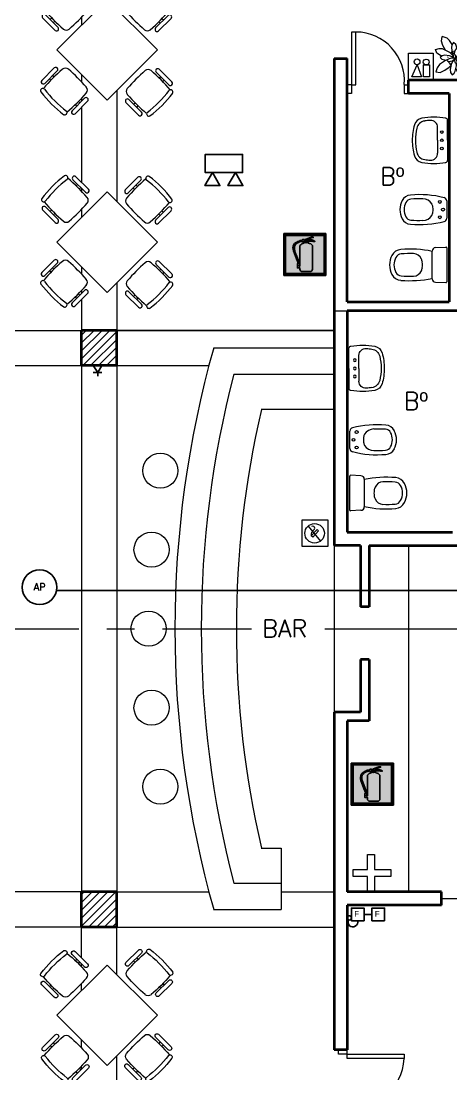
# Model space of a CAD drawing. Extents: x 1009 to 1343, y -172900 to 201.
# Drawn here: x 1029.41 to 1034.3, y 127.71 to 139.71 of the extents above; entities that cross this region are included whole.
import ezdxf

# ---------------------------------------------------------------- set-up
doc = ezdxf.new("R2010")
doc.units = 0
doc.header["$LTSCALE"] = 0.5
doc.linetypes.add('CENTER', pattern=[50.8, 31.75, -6.35, 6.35, -6.35])
doc.layers.get('0').update_dxf_attribs({"linetype": 'CONTINUOUS'})
for name, color, linetype in [('1-ALARMA', 1, 'CONTINUOUS'), ('Cableado', 100, 'CONTINUOUS'), ('Electricidad', 50, 'CONTINUOUS'), ('GCI-LUZ DE EMERG.LUZ ESTROBOSCOPICA', 12, 'CONTINUOUS'), ('MARCO_FONDO_NEGRO', 7, 'CONTINUOUS'), ('SEÑAL_FONDO_FIGURAS', 254, 'CONTINUOUS'), ('SEÑAL_FONDO_ROJO', 242, 'CONTINUOUS')]:
    doc.layers.add(name, color=color, linetype=linetype)
for name, color, linetype, lineweight in [('Carpintería', 55, 'CONTINUOUS', 20), ('Detalles .05', 243, 'CONTINUOUS', 5), ('Detalles 01', 8, 'CONTINUOUS', 9), ('Equipamiento fijo', 31, 'CONTINUOUS', 13), ('Equipamiento movil', 33, 'CONTINUOUS', 9), ('EQUIPO DE EMERGENCIA', 200, 'CONTINUOUS', 30), ('Muros corte', 7, 'CONTINUOUS', 40), ('Punta 02', 11, 'CONTINUOUS', 20), ('Sist. contra incendio', 1, 'CONTINUOUS', 18), ('Tratamiento pisos', 251, 'CONTINUOUS', 9)]:
    doc.layers.add(name, color=color, linetype=linetype, lineweight=lineweight)
doc.styles.add('ROMANS', font='arial.ttf', dxfattribs={"oblique": 1, "height": 0.075})
doc.styles.add('Texto 2 mm', font='simplex.shx', dxfattribs={"height": 0.2})
doc.styles.add('Texto 5 mm', font='simplex.shx', dxfattribs={"height": 0.5})
pattern_1 = [(45, (0.52796, 11.5044), (-0.0449012806, 0.0449012806), [])]

# ---------------------------------------------------------------- blocks, each defined once
blk = doc.blocks.new('RT')
at = {"layer": 'Equipamiento fijo'}
for p, q in [((0.122, 0.01), (0.122, 0.174)), ((0.248, 0.01), (0.248, 0.265)), ((0.122, 0.01), (0.122, -0.154)), ((0.248, 0.01), (0.248, -0.246)), ((0.248, 0.01), (0.248, 0.01)), ((0.242, -0.259), (0.248, -0.259))]:
    blk.add_line(p, q, dxfattribs=at)
for centre in [(0.174, 0.114), (0.174, 0.01), (0.174, -0.094)]:
    blk.add_circle(centre, 0.017, dxfattribs=at)
for centre, radius, start, end in [((-0.057, 0.171), 0.12, 100.4189, 162.9179), ((0.076, -0.553), 0.856, 80.0623, 100.4189), ((0.221, 0.27), 0.02, 66.1497, 80.0623), ((0.212, 0.252), 0.0404, 44.4974, 66.1497), ((0.228, 0.265), 0.02, 0, 47.07), ((0.531, 0.01), 0.73, 164.4041, 180), ((0.531, 0.01), 0.69, 167.2483, 180), ((-0.024, 0.136), 0.12, 98.3128, 167.2483), ((0.076, -0.553), 0.816, 93.3614, 98.3128), ((0.034, 0.174), 0.088, 0, 93.3614), ((0.531, 0.01), 0.73, 180, 195.5959), ((0.531, 0.01), 0.69, 180, 192.7517), ((-0.057, -0.151), 0.12, 197.0821, 259.5811), ((-0.024, -0.116), 0.12, 192.7517, 261.6872), ((0.076, 0.573), 0.816, 261.6872, 266.6386), ((0.034, -0.154), 0.088, 266.6386, 0), ((0.212, -0.232), 0.0404, 293.8503, 315.5026), ((0.228, -0.246), 0.02, 312.93, 0), ((0.076, 0.573), 0.856, 259.5811, 279.9377), ((0.221, -0.251), 0.02, 279.9377, 293.8503)]:
    blk.add_arc(centre, radius, start, end, dxfattribs=at)
blk = doc.blocks.new('TRE')
at = {"layer": 'Equipamiento fijo'}
blk.add_line((-0.111, 0.321), (0.098, 0.321), dxfattribs=at)
for centre in [(-0.098, 0.239), (-0.006, 0.277), (0.086, 0.239)]:
    blk.add_circle(centre, 0.017, dxfattribs=at)
for centre, radius, start, end in [((0.999, -0.005), 1.185, 165.6044, 185.1819), ((-0.111, 0.281), 0.04, 90, 166.2935), ((0.098, 0.281), 0.04, 13.7065, 90), ((-1.083, -0.01), 1.257, 355.3805, 13.8332), ((-0.004, 0.034), 0.131, 121.8233, 180), ((-0.02, 0.037), 0.12, 97.9611, 116.2022), ((-0.007, -0.04), 0.198, 89.701, 98.5059), ((-0.005, -0.04), 0.198, 81.4941, 90.299), ((0.008, 0.037), 0.12, 63.7978, 82.0389), ((-0.008, 0.034), 0.131, 0, 58.1767), ((1.088, -0.012), 1.224, 177.8575, 184.4928), ((-1.101, -0.012), 1.224, 355.5072, 2.1425), ((-0.057, -0.102), 0.125, 184.4928, 242.4143), ((-0.057, -0.102), 0.075, 184.4928, 242.4143), ((0.045, -0.102), 0.075, 297.5857, 355.5072), ((0.045, -0.102), 0.125, 297.5857, 355.5072), ((-0.006, -0.004), 0.235, 242.4143, 270), ((-0.006, -0.004), 0.185, 242.4143, 270), ((-0.006, -0.004), 0.185, 270, 297.5857), ((-0.006, -0.004), 0.235, 270, 297.5857)]:
    blk.add_arc(centre, radius, start, end, dxfattribs=at)
blk = doc.blocks.new('Mesa con sillas')
at = {"layer": 'Equipamiento movil'}
for p, q in [((-0.394, 0.665), (-0.251, 0.523)), ((-0.217, 0.557), (-0.359, 0.7)), ((-0.34, 0.612), (-0.357, 0.595)), ((0.362, 0.708), (0.22, 0.565)), ((0.254, 0.531), (0.397, 0.674)), ((0.36, 0.604), (0.343, 0.62)), ((-0.574, -0.028), (-0.001, 0.545)), ((-0.305, 0.576), (-0.321, 0.56)), ((-0.001, 0.545), (0.572, -0.028)), ((0.324, 0.568), (0.307, 0.584)), ((0.708, 0.363), (0.565, 0.22)), ((-0.739, 0.32), (-0.596, 0.178)), ((-0.562, 0.212), (-0.705, 0.354)), ((-0.635, 0.317), (-0.651, 0.301)), ((-0.599, 0.282), (-0.615, 0.265)), ((0.599, 0.186), (0.742, 0.328)), ((0.618, 0.273), (0.602, 0.29)), ((0.654, 0.309), (0.638, 0.326)), ((-0.001, -0.6), (-0.574, -0.028)), ((0.572, -0.028), (-0.001, -0.6)), ((-0.604, -0.241), (-0.746, -0.384)), ((-0.712, -0.418), (-0.569, -0.276)), ((-0.623, -0.329), (-0.607, -0.345)), ((0.55, -0.285), (0.692, -0.428)), ((0.726, -0.394), (0.584, -0.251)), ((0.587, -0.355), (0.603, -0.339)), ((-0.659, -0.365), (-0.642, -0.381)), ((0.622, -0.391), (0.639, -0.375)), ((-0.258, -0.586), (-0.401, -0.729)), ((0.381, -0.739), (0.239, -0.596)), ((0.733, -0.527), (0.734, -0.527)), ((-0.367, -0.763), (-0.224, -0.621)), ((-0.364, -0.659), (-0.348, -0.676)), ((-0.328, -0.624), (-0.312, -0.64)), ((0.204, -0.631), (0.347, -0.773)), ((0.292, -0.65), (0.308, -0.634)), ((0.328, -0.685), (0.344, -0.669))]:
    blk.add_line(p, q, dxfattribs=at)
for centre, radius, start, end in [((0.48, 0.695), 0.0255, 61.3631, 224.3749), ((0.321, -0.36), 1.342, 127.131, 142.869), ((0.321, -0.36), 1.291, 127.131, 142.869), ((-0.477, 0.687), 0.0255, 315.6251, 118.6369), ((-1.736, -0.837), 1.988, 40.8183, 49.7755), ((-0.377, 0.683), 0.0242, 45, 225), ((1.739, -0.828), 1.988, 130.2245, 139.1817), ((0.38, 0.691), 0.0242, 315, 135), ((-0.318, -0.352), 1.291, 37.131, 52.869), ((-0.318, -0.352), 1.342, 37.131, 52.869), ((-0.234, 0.54), 0.0242, 225, 45), ((0.237, 0.548), 0.0242, 135, 315), ((-0.726, 0.437), 0.0255, 151.3631, 314.3749), ((-0.722, 0.337), 0.0242, 45, 225), ((0.797, 1.696), 1.988, 220.2245, 229.1817), ((-1.736, 1.696), 1.988, 310.8183, 319.1817), ((-0.269, 0.43), 0.0505, 319.1817, 40.8183), ((0.272, 0.438), 0.0505, 139.1817, 220.8183), ((1.739, 1.705), 1.988, 220.8183, 229.1817), ((-0.794, 1.705), 1.988, 310.8183, 319.7755), ((0.725, 0.345), 0.0242, 315, 135), ((0.729, 0.446), 0.0255, 225.6251, 28.6369), ((-0.579, 0.195), 0.0242, 225, 45), ((-0.469, 0.23), 0.0505, 229.1817, 310.8183), ((0.472, 0.238), 0.0505, 229.1817, 310.8183), ((0.582, 0.203), 0.0242, 135, 315), ((-0.587, -0.258), 0.0242, 315, 135), ((0.79, -1.76), 1.988, 130.8183, 139.7755), ((-0.477, -0.294), 0.0505, 49.1817, 130.8183), ((-1.743, -1.76), 1.988, 40.8183, 49.1817), ((1.723, -1.77), 1.988, 130.8183, 139.1817), ((0.457, -0.304), 0.0505, 49.1817, 130.8183), ((-0.81, -1.77), 1.988, 40.2245, 49.1817), ((0.567, -0.268), 0.0242, 45, 225), ((-0.734, -0.501), 0.0255, 45.6251, 208.6369), ((-0.729, -0.401), 0.0242, 135, 315), ((-0.277, -0.494), 0.0505, 319.1817, 40.8183), ((0.257, -0.503), 0.0505, 139.1817, 220.8183), ((0.709, -0.411), 0.0242, 225, 45), ((0.314, 0.296), 1.342, 217.131, 232.869), ((0.317, 0.3), 1.296, 217.1584, 232.8416), ((-1.743, 0.773), 1.988, 310.2245, 319.1817), ((-0.241, -0.604), 0.0242, 315, 135), ((0.222, -0.613), 0.0242, 45, 225), ((1.723, 0.763), 1.988, 220.8183, 229.7755), ((-0.333, 0.287), 1.291, 307.131, 322.869), ((-0.333, 0.287), 1.342, 307.131, 322.869), ((0.714, -0.511), 0.0255, 331.3631, 134.3749), ((-0.484, -0.751), 0.0255, 241.3631, 44.3749), ((-0.384, -0.746), 0.0242, 135, 315), ((0.364, -0.756), 0.0242, 225, 45), ((0.464, -0.761), 0.0255, 135.6251, 298.6369)]:
    blk.add_arc(centre, radius, start, end, dxfattribs=at)
blk = doc.blocks.new('Lavatorio')
at = {"layer": 'Equipamiento fijo'}
for p, q in [((0.075, 0.002), (0.075, 0.149)), ((0.188, 0.002), (0.188, 0.232)), ((0.075, 0.002), (0.075, -0.145)), ((0.188, 0.002), (0.188, -0.228)), ((0.188, 0.002), (0.188, 0.002))]:
    blk.add_line(p, q, dxfattribs=at)
for centre in [(0.122, 0.096), (0.122, 0.002), (0.122, -0.092)]:
    blk.add_circle(centre, 0.0153, dxfattribs=at)
for centre, radius, start, end in [((-0.086, 0.147), 0.108, 100.4189, 162.9179), ((0.034, -0.505), 0.771, 80.0623, 100.4189), ((0.158, 0.222), 0.0331, 43.9717, 75.2316), ((0.17, 0.232), 0.018, 360, 47.07), ((0.443, 0.002), 0.657, 164.4041, 180), ((0.443, 0.002), 0.621, 167.2483, 180), ((-0.057, 0.115), 0.108, 98.3128, 167.2483), ((0.034, -0.505), 0.735, 93.3614, 98.3128), ((-0.004, 0.149), 0.0792, 360, 93.3614), ((0.443, 0.002), 0.657, 180, 195.5959), ((0.443, 0.002), 0.621, 180, 192.7517), ((-0.086, -0.143), 0.108, 197.0821, 259.5811), ((-0.057, -0.111), 0.108, 192.7517, 261.6872), ((0.034, 0.509), 0.735, 261.6872, 266.6386), ((-0.004, -0.145), 0.0792, 266.6386, 360), ((0.17, -0.228), 0.018, 312.93, 360), ((0.034, 0.509), 0.771, 259.5811, 279.9377), ((0.158, -0.218), 0.0331, 284.7684, 316.0283)]:
    blk.add_arc(centre, radius, start, end, dxfattribs=at)
blk = doc.blocks.new('inodoro')
at = {"layer": 'Equipamiento fijo'}
for p, q in [((-0.197, 0.127), (-0.202, 0.008)), ((-0.157, 0.165), (0.157, 0.165)), ((0.197, 0.127), (0.202, 0.008)), ((0.194, 0), (-0.194, 0))]:
    blk.add_line(p, q, dxfattribs=at)
for centre, radius, start, end in [((-0.051, 0.512), 0.125, 117.5857, 175.5072), ((0, 0.415), 0.235, 90, 117.5857), ((0, 0.415), 0.185, 90, 117.5857), ((0, 0.415), 0.235, 62.4143, 90), ((0, 0.415), 0.185, 62.4143, 90), ((0.051, 0.512), 0.125, 4.4928, 62.4143), ((1.09, 0.422), 1.27, 175.4777, 191.6858), ((1.095, 0.422), 1.224, 175.5072, 182.1425), ((-0.051, 0.512), 0.075, 117.5857, 175.5072), ((0.051, 0.512), 0.075, 4.4928, 62.4143), ((-1.095, 0.422), 1.224, 357.8575, 4.4928), ((-1.024, 0.418), 1.205, 347.8749, 4.9616), ((-0.028, 0.381), 0.101, 182.7072, 247.2321), ((0.028, 0.381), 0.101, 292.7679, 357.2928), ((-0.014, 0.396), 0.12, 243.7978, 262.0389), ((0, 0.483), 0.208, 261.594, 278.406), ((0.014, 0.396), 0.12, 277.9611, 296.2022), ((-0.157, 0.125), 0.04, 90, 177.3974), ((0.157, 0.125), 0.04, 2.6026, 90), ((-0.194, 0.008), 0.00803, 177.6578, 269.7397), ((0.195, 0.007), 0.00742, 265.6488, 0.2402), ((0.194, 0.008), 0.008, 355.889, 2.6026)]:
    blk.add_arc(centre, radius, start, end, dxfattribs=at)
blk = doc.blocks.new('Plant1')
for p, q in [((5.75, 15.65), (2.94, 14.02)), ((6.8, 12.64), (5.75, 15.65)), ((-10.15, 7.82), (-12.56, 7.25)), ((-8.01, 7.41), (-10.15, 7.82)), ((-4.94, 10.5), (-5.47, 8.7)), ((-5.47, 8.7), (-5.1, 7.19)), ((-3.11, 9.8), (-4.94, 10.5)), ((-1.65, 8.27), (-3.11, 9.8)), ((-0.15, 4.91), (-1.65, 8.27)), ((1.24, 11.02), (-0.18, 7.33)), ((2.94, 14.02), (1.24, 11.02)), ((4.8, 4.93), (6.67, 9.74)), ((6.67, 9.74), (6.8, 12.64)), ((-15.39, 2.27), (-18.09, -0.04)), ((-12.63, 3.17), (-15.39, 2.27)), ((-9.66, 3.14), (-12.63, 3.17)), ((-12.56, 7.25), (-11.81, 4.91)), ((-11.81, 4.91), (-9.42, 2.94)), ((-9.42, 2.94), (-5.88, 0.9)), ((-4.41, 5.37), (-8.01, 7.41)), ((-3.93, 0.56), (-7.13, -0.21)), ((-5.88, 0.9), (-4.34, 0.46)), ((-5.1, 7.19), (-3.73, 3.58)), ((-2.06, 0.5), (-3.93, 0.56)), ((-2.48, 2.2), (-3.75, 2.12)), ((-3.75, 2.12), (-2.91, 1.21)), ((-3.73, 3.58), (-2.59, 2.19)), ((-2.91, 1.21), (-1.29, 0)), ((-1.34, 2), (-2.48, 2.2)), ((-1.9, 0.46), (-2.06, 0.5)), ((-0.39, 1.34), (-1.34, 2)), ((-0.56, -0.12), (-0.19, 0)), ((-0.12, 0.81), (-0.39, 1.34)), ((-0.18, 7.33), (-0.36, 5.38)), ((-0.19, 0), (-0.12, 0.06)), ((0.25, 2.69), (-0.15, 4.91)), ((-0.06, 0.25), (-0.12, 0.81)), ((-0.12, 0.06), (-0.06, 0.25)), ((-0.11, 0.67), (0.06, 0.81)), ((0.06, 0.81), (0.25, 2.69)), ((0.31, 1.31), (0.12, 0.38)), ((0.12, 0.38), (0.19, 0.25)), ((0.19, 0.25), (0.38, 0.19)), ((0.73, 2.26), (0.31, 1.31)), ((0.38, 0.19), (1.25, 0.44)), ((0.47, 0.22), (0.69, 0)), ((0.69, 0), (2.44, 0)), ((1.6, 3.31), (0.73, 2.26)), ((1.25, 0.44), (2.18, 1.1)), ((2.74, 4.3), (1.6, 3.31)), ((2.18, 1.1), (3.4, 2.61)), ((2.44, 0), (4.43, 0.51)), ((3.75, 4.5), (2.74, 4.3)), ((3.4, 2.61), (3.75, 3.44)), ((3.75, 3.45), (4.8, 4.93)), ((3.75, 3.44), (3.75, 4.5)), ((4.43, 0.51), (7.5, 2.24)), ((7.53, 5.66), (4.58, 4.62)), ((7.5, 2.24), (8.7, 3.64)), ((9.19, 5.31), (7.53, 5.66)), ((8.7, 3.64), (9.19, 5.31)), ((8.78, 3.92), (9.84, 4.12)), ((9.84, 4.12), (12.89, 4.12)), ((13.53, 0.5), (11.66, -0.54)), ((12.89, 4.12), (15.19, 2.69)), ((15.19, 2.69), (13.53, 0.5)), ((-18.09, -0.04), (-15.37, -2.32)), ((-15.37, -2.32), (-11.22, -3.04)), ((-11.22, -3.04), (-8.38, -3)), ((-8.2, -0.91), (-9.38, -2.5)), ((-9.38, -2.5), (-7.87, -3.25)), ((-8.45, -7.47), (-9.18, -9.67)), ((-5.18, -2.97), (-8.45, -7.47)), ((-7.13, -0.21), (-8.2, -0.91)), ((-7.87, -3.25), (-5.44, -3.05)), ((-5.44, -3.05), (-3.38, -2.45)), ((-4.21, -9.77), (-1.41, -5.8)), ((-3.38, -2.45), (-1.56, -1.44)), ((-1.56, -1.44), (-0.5, -0.38)), ((-1.12, -2.44), (-1.55, -4.42)), ((-1.55, -4.42), (-1.12, -8.67)), ((-1.29, 0), (-0.56, -0.12)), ((-0.38, -0.81), (-1.12, -2.44)), ((-0.31, -0.5), (-0.59, -0.46)), ((-0.5, -0.38), (-0.5, -0.12)), ((0.06, -0.62), (-0.38, -0.81)), ((-0.26, -0.76), (-0.31, -0.5)), ((-0.19, -1.81), (-0.07, -0.68)), ((0.01, -3.25), (-0.19, -1.81)), ((0.12, -0.12), (0, -0.44)), ((0, -0.44), (0.12, -1)), ((1.03, -5.66), (0.01, -3.25)), ((0.56, -0.06), (0.12, -0.12)), ((0.12, -1), (0.45, -1.59)), ((0.45, -1.59), (1.43, -2.3)), ((1.53, -0.38), (0.56, -0.06)), ((1.72, -6.45), (1.03, -5.66)), ((1.43, -2.3), (2.56, -2.56)), ((3.06, -1.61), (1.53, -0.38)), ((3.06, -7.12), (1.72, -6.45)), ((3.19, -1.19), (2.01, -0.77)), ((2.38, -1), (2.23, -0.95)), ((2.32, -2.51), (3.05, -4.05)), ((2.39, -7.87), (2.32, -6.75)), ((4.2, -2.28), (2.38, -1)), ((2.56, -2.56), (3.88, -2.56)), ((3.05, -4.05), (3.43, -5.82)), ((3.88, -2.56), (3.06, -1.61)), ((3.43, -5.82), (3.06, -7.12)), ((6, -1.48), (3.19, -1.19)), ((3.19, -6.68), (4.04, -7.69)), ((6.42, -4.94), (4.2, -2.28)), ((11.66, -0.54), (6, -1.48)), ((7.5, -6.71), (6.42, -4.94)), ((7.5, -8.88), (7.5, -6.71)), ((7.5, -6.98), (10.72, -8.45)), ((9.02, -0.98), (12.56, -2.76)), ((12.56, -2.76), (15.17, -4.6)), ((15.17, -4.6), (16.61, -7.77)), ((-9.18, -9.67), (-8.88, -12.44)), ((-8.88, -12.44), (-6.25, -11.82)), ((-6.25, -11.82), (-4.21, -9.77)), ((-1.12, -8.67), (-0.57, -10.07)), ((-0.57, -10.07), (1, -11.56)), ((1, -11.56), (2.25, -9.87)), ((2.25, -9.87), (2.39, -7.87)), ((4.04, -7.69), (5.41, -8.56)), ((5.41, -8.56), (7.5, -8.88)), ((10.72, -8.45), (13.06, -8.78)), ((13.06, -8.78), (16.61, -7.77))]:
    blk.add_line(p, q)
for start, end in [(172.43452, 176.92959), (149.2581, 153.75318), (57.15823, 93.20406), (21.26532, 25.7604), (212.14229, 223.57709), (229.81785, 257.66371), (265.28479, 278.74986), (306.65509, 316.41797), (323.02824, 344.4965)]:
    blk.add_arc((0, 0), 5.12, start, end)
blk = doc.blocks.new('A$C6C4A3897')
at = {"layer": 'SEÑAL_FONDO_FIGURAS'}
h = blk.add_hatch(color=256, dxfattribs=at)
h.paths.add_polyline_path([(2.147, -0.043), (0.043, -0.043), (0.043, -2.139), (2.147, -2.139)])
h.paths.add_polyline_path([(2.093, -2.085), (0.097, -2.085), (0.097, -0.097), (2.093, -0.097)], flags=16)
h.paths.add_polyline_path([(1.494, -1.856, -0.414214), (1.364, -1.986), (0.969, -1.986, -0.414214), (0.839, -1.856), (0.839, -1.789), (0.708, -1.789), (0.708, -1.699), (0.74, -1.699), (0.74, -1.664), (0.711, -1.664), (0.711, -1.576), (0.743, -1.576, 0.083884), (0.693, -1.404), (0.5, -0.898, -0.214308), (0.523, -0.578, -0.167733), (0.738, -0.417, -0.097156), (0.97, -0.351), (0.97, -0.321), (1.058, -0.321), (1.058, -0.351), (1.087, -0.351, -0.303754), (1.167, -0.298, -0.115313), (1.528, -0.185), (1.53, -0.211, 0.177163), (1.266, -0.329, -0.189272), (1.622, -0.41), (1.592, -0.419, 0.309273), (1.561, -0.409), (1.517, -0.422, 0.291679), (1.46, -0.396), (1.418, -0.408, 0.202341), (1.342, -0.393), (1.3, -0.404, 0.390383), (1.254, -0.384, -0.914616), (1.082, -0.399), (1.058, -0.399), (1.058, -0.429), (0.97, -0.429), (0.97, -0.404, 0.074097), (0.777, -0.461, 0.17086), (0.577, -0.631, 0.207162), (0.599, -0.983), (0.763, -1.4, -0.083589), (0.794, -1.576), (0.817, -1.576), (0.817, -1.664), (0.792, -1.664), (0.792, -1.699), (0.839, -1.699), (0.839, -0.631, -0.204768), (1.051, -0.505, 0.117351), (1.082, -0.431, 0.582578), (1.251, -0.433, 0.113638), (1.282, -0.505, -0.204768), (1.494, -0.631)], flags=0)
h.paths.add_polyline_path([(1.184, -0.438), (1.167, -0.358), (1.151, -0.438, -6.735071)], flags=0)
at = {"layer": 'SEÑAL_FONDO_ROJO'}
h = blk.add_hatch(color=256, dxfattribs=at)
h.paths.add_polyline_path([(2.093, -0.097), (0.097, -0.097), (0.097, -2.085), (2.093, -2.085)])
h.paths.add_polyline_path([(1.494, -1.856, -0.414214), (1.364, -1.986), (0.969, -1.986, -0.414214), (0.839, -1.856), (0.839, -1.789), (0.708, -1.789), (0.708, -1.699), (0.74, -1.699), (0.74, -1.664), (0.711, -1.664), (0.711, -1.576), (0.743, -1.576, 0.083884), (0.693, -1.404), (0.5, -0.898, -0.214308), (0.523, -0.578, -0.167733), (0.738, -0.417, -0.097156), (0.97, -0.351), (0.97, -0.321), (1.058, -0.321), (1.058, -0.351), (1.087, -0.351, -0.303754), (1.167, -0.298, -0.115313), (1.528, -0.185), (1.53, -0.211, 0.177163), (1.266, -0.329, -0.189272), (1.622, -0.41), (1.592, -0.419, 0.309273), (1.561, -0.409), (1.517, -0.422, 0.291679), (1.46, -0.396), (1.418, -0.408, 0.202341), (1.342, -0.393), (1.3, -0.404, 0.390383), (1.254, -0.384, -0.914616), (1.082, -0.399), (1.058, -0.399), (1.058, -0.429), (0.97, -0.429), (0.97, -0.404, 0.074097), (0.777, -0.461, 0.17086), (0.577, -0.631, 0.207162), (0.599, -0.983), (0.763, -1.4, -0.083589), (0.794, -1.576), (0.817, -1.576), (0.817, -1.664), (0.792, -1.664), (0.792, -1.699), (0.839, -1.699), (0.839, -0.631, -0.204768), (1.051, -0.505, 0.117351), (1.082, -0.431, 0.582578), (1.251, -0.433, 0.113638), (1.282, -0.505, -0.204768), (1.494, -0.631)], flags=16)
h.paths.add_polyline_path([(1.184, -0.438), (1.167, -0.358), (1.151, -0.438, -6.735071)], flags=0)
at = {"layer": 'MARCO_FONDO_NEGRO'}
for p, q in [((2.191, 0), (0, 0)), ((0, 0), (0, -2.182)), ((2.191, -2.182), (2.191, 0)), ((0, -2.182), (2.191, -2.182))]:
    blk.add_line(p, q, dxfattribs=at)
at = {"layer": 'SEÑAL_FONDO_FIGURAS'}
for points in [[(0.043, -2.139), (2.147, -2.139), (2.147, -0.043), (0.043, -0.043)], [(0.097, -2.085), (0.097, -0.097), (2.093, -0.097), (2.093, -2.085)]]:
    blk.add_lwpolyline(points, close=True, dxfattribs=at)
for points in [[(1.082, -0.431, -0.117351), (1.051, -0.505, 0.204768), (0.839, -0.631), (0.839, -1.699), (0.792, -1.699), (0.792, -1.664), (0.817, -1.664), (0.817, -1.576), (0.794, -1.576, 0.083589), (0.763, -1.4), (0.599, -0.983, -0.207162), (0.577, -0.631, -0.17086), (0.777, -0.461, -0.074097), (0.97, -0.404), (0.97, -0.429), (1.058, -0.429), (1.058, -0.399), (1.082, -0.399, 0.914616), (1.254, -0.384, -0.390383), (1.3, -0.404), (1.342, -0.393, -0.202341), (1.418, -0.408), (1.46, -0.396, -0.291679), (1.517, -0.422), (1.561, -0.409, -0.309273), (1.592, -0.419), (1.622, -0.41, 0.189272), (1.266, -0.329, -0.177163), (1.53, -0.211), (1.528, -0.185, 0.115313), (1.167, -0.298, 0.303754), (1.087, -0.351), (1.058, -0.351), (1.058, -0.321), (0.97, -0.321), (0.97, -0.351, 0.097156), (0.738, -0.417, 0.167733), (0.523, -0.578, 0.214308), (0.5, -0.898), (0.693, -1.404, -0.083884), (0.743, -1.576), (0.711, -1.576), (0.711, -1.664), (0.74, -1.664), (0.74, -1.699), (0.708, -1.699), (0.708, -1.789), (0.839, -1.789), (0.839, -1.856, 0.414214), (0.969, -1.986), (1.364, -1.986, 0.414214), (1.494, -1.856), (1.494, -0.631, 0.204768), (1.282, -0.505, -0.113638), (1.251, -0.433, -0.582578)], [(1.167, -0.358), (1.184, -0.438, 6.735071), (1.151, -0.438)]]:
    blk.add_lwpolyline(points, format="xyb", close=True, dxfattribs=at)
blk = doc.blocks.new('A$C04752EFD')
at = {"layer": 'GCI-LUZ DE EMERG.LUZ ESTROBOSCOPICA', "color": 1}
blk.add_lwpolyline([(-0.1774, -0.1729), (-0.1774, 0), (0.1774, 0), (0.1774, -0.1729)], close=True, dxfattribs=at)
at = {"layer": 'GCI-LUZ DE EMERG.LUZ ESTROBOSCOPICA'}
for points in [[(0.1774, -0.1729), (-0.1774, -0.1729), (-0.1774, 0), (0.1774, 0)], [(-0.109, -0.1729), (-0.0376, -0.2965), (-0.1803, -0.2965)], [(0.109, -0.1729), (0.0376, -0.2965), (0.1803, -0.2965)]]:
    blk.add_lwpolyline(points, close=True, dxfattribs=at)

msp = doc.modelspace()

# ---------------------------------------------------------------- hatches: boundary and pattern name
at = {"layer": 'Detalles 01'}
h = msp.add_hatch(dxfattribs=at)
h.set_pattern_fill('ANSI31', color=256, scale=0.02, style=0)
h.set_pattern_definition(pattern_1)
h.paths.add_polyline_path([(1030.496, 136.186), (1030.096, 136.186), (1030.096, 135.786), (1030.496, 135.786)])
h = msp.add_hatch(dxfattribs=at)
h.set_pattern_fill('ANSI31', color=256, scale=0.02, style=0)
h.set_pattern_definition(pattern_1)
h.paths.add_polyline_path([(1030.496, 129.786), (1030.096, 129.786), (1030.096, 129.386), (1030.496, 129.386)])

# ---------------------------------------------------------------- linework, layer by layer
at = {"layer": '1-ALARMA', "ltscale": 0.2, "flags": 128}
for points in [[(1033.313, 129.458), (1033.313, 129.602), (1033.169, 129.602), (1033.169, 129.458)], [(1033.547, 129.458), (1033.547, 129.602), (1033.403, 129.602), (1033.403, 129.458)]]:
    msp.add_lwpolyline(points, close=True, dxfattribs=at)
at = {"layer": '1-ALARMA', "ltscale": 0.2}
msp.add_lwpolyline([(1033.403, 129.53), (1033.313, 129.53)], dxfattribs=at)
msp.add_circle((1033.145, 129.49), 0.024, dxfattribs=at)
at = {"layer": '1-ALARMA', "ltscale": 0.2, "extrusion": (0, 0, -1)}
msp.add_ellipse((1033.188, 129.45), major_axis=(-0.0187, -0.0615), ratio=0.874536, start_param=4.328992, end_param=7.889592, dxfattribs=at)
at = {"layer": 'Cableado'}
msp.add_line((1029.813, 133.223), (1037.02, 133.223), dxfattribs=at)
msp.add_circle((1029.618, 133.258), 0.198, dxfattribs=at)
at = {"layer": 'Carpintería'}
for p, q in [((1033.171, 139.586), (1033.171, 138.986)), ((1033.221, 139.586), (1033.171, 139.586)), ((1033.221, 138.986), (1033.221, 139.586)), ((1033.171, 138.986), (1033.121, 138.986)), ((1033.171, 138.986), (1033.171, 138.886)), ((1033.171, 138.986), (1033.221, 138.986)), ((1033.771, 138.986), (1033.771, 138.886)), ((1033.771, 138.986), (1033.821, 138.986)), ((1033.171, 138.886), (1033.121, 138.886)), ((1033.771, 138.886), (1033.821, 138.886)), ((1033.021, 127.936), (1033.021, 127.986)), ((1033.121, 127.936), (1033.021, 127.936)), ((1033.121, 127.936), (1033.121, 127.986)), ((1033.121, 127.936), (1033.771, 127.936)), ((1033.121, 127.886), (1033.121, 127.936)), ((1033.771, 127.936), (1033.771, 127.886)), ((1033.771, 127.886), (1033.121, 127.886))]:
    msp.add_line(p, q, dxfattribs=at)
at = {"layer": 'Detalles 01', "linetype": 'CENTER', "ltscale": 0.1}
for p, q in [((1028.478, 132.786), (1032.03, 132.786)), ((1032.866, 132.786), (1036.246, 132.786))]:
    msp.add_line(p, q, dxfattribs=at)
at = {"layer": 'Detalles 01'}
for centre, radius, start, end in [((1033.219, 139.032), 0.554, 355.268, 89.7529), ((1033.12, 127.94), 0.654, 270.1372, 355.2816)]:
    msp.add_arc(centre, radius, start, end, dxfattribs=at)
at = {"layer": 'Electricidad'}
for p, q in [((1035.596, 136.411), (1032.971, 136.406)), ((1032.971, 136.406), (1032.971, 136.186)), ((1032.971, 136.186), (1030.496, 136.186)), ((1030.496, 136.186), (1030.496, 135.786)), ((1030.28, 135.705), (1030.228, 135.786)), ((1030.28, 135.705), (1030.328, 135.786)), ((1030.496, 135.786), (1030.328, 135.786)), ((1030.328, 135.705), (1030.227, 135.705)), ((1030.28, 135.705), (1030.28, 135.665))]:
    msp.add_line(p, q, dxfattribs=at)
msp.add_lwpolyline([(1030.228, 135.786), (1030.328, 135.786)], dxfattribs=at)
at = {"layer": 'Equipamiento fijo'}
for p, q in [((1031.6, 135.986), (1032.971, 135.986)), ((1031.83, 135.686), (1032.971, 135.686)), ((1032.143, 135.286), (1032.971, 135.286)), ((1032.971, 133.736), (1032.971, 131.836)), ((1033.821, 133.736), (1033.821, 129.786)), ((1032.143, 130.286), (1032.371, 130.286)), ((1032.371, 130.286), (1032.371, 129.586)), ((1031.83, 129.886), (1032.371, 129.886)), ((1031.6, 129.586), (1032.371, 129.586))]:
    msp.add_line(p, q, dxfattribs=at)
for radius, start, end in [(11.815, 164.2861, 195.7139), (11.515, 165.4137, 194.5863), (11.115, 167.0022, 192.9978)]:
    msp.add_arc((1042.974, 132.786), radius, start, end, dxfattribs=at)
at = {"layer": 'Equipamiento movil'}
for centre in [(1030.993, 134.586), (1030.893, 133.686), (1030.859, 132.786), (1030.893, 131.886), (1030.993, 130.986)]:
    msp.add_circle(centre, 0.2, dxfattribs=at)
at = {"layer": 'Muros corte'}
for p, q in [((1032.971, 139.286), (1032.971, 133.736)), ((1032.971, 139.286), (1033.121, 139.286)), ((1033.121, 136.511), (1033.121, 139.286)), ((1034.896, 139.036), (1033.821, 139.036)), ((1033.821, 138.886), (1033.821, 139.036)), ((1034.284, 138.886), (1033.821, 138.886)), ((1034.284, 138.886), (1034.284, 136.511)), ((1033.121, 136.511), (1034.284, 136.511)), ((1033.121, 136.511), (1034.284, 136.511)), ((1033.121, 136.411), (1033.121, 133.886)), ((1033.121, 136.411), (1035.196, 136.411)), ((1030.496, 136.186), (1030.096, 136.186)), ((1030.096, 135.786), (1030.096, 136.186)), ((1030.496, 135.786), (1030.496, 136.186)), ((1030.496, 135.786), (1030.096, 135.786)), ((1033.121, 133.886), (1034.321, 133.886)), ((1033.271, 133.736), (1032.971, 133.736)), ((1033.271, 133.736), (1033.271, 133.036)), ((1033.371, 133.736), (1033.371, 133.036)), ((1033.371, 133.736), (1034.471, 133.736)), ((1033.371, 133.036), (1033.271, 133.036)), ((1033.371, 132.436), (1033.271, 132.436)), ((1033.271, 132.436), (1033.271, 131.836)), ((1033.371, 132.436), (1033.371, 131.736)), ((1033.271, 131.836), (1032.971, 131.836)), ((1032.971, 131.836), (1032.971, 127.986)), ((1033.121, 131.736), (1033.121, 129.786)), ((1033.371, 131.736), (1033.121, 131.736)), ((1030.496, 129.786), (1030.096, 129.786)), ((1030.096, 129.386), (1030.096, 129.786)), ((1030.496, 129.386), (1030.496, 129.786)), ((1034.196, 129.786), (1033.121, 129.786)), ((1034.196, 129.636), (1034.196, 129.786)), ((1034.196, 129.636), (1033.121, 129.636)), ((1033.121, 129.636), (1033.121, 127.986)), ((1030.496, 129.386), (1030.096, 129.386)), ((1033.121, 127.986), (1032.971, 127.986))]:
    msp.add_line(p, q, dxfattribs=at)
at = {"layer": 'Sist. contra incendio', "color": 2}
for p, q in [((1033.859, 139.077), (1033.918, 139.212)), ((1033.918, 139.212), (1033.969, 139.077)), ((1033.969, 139.077), (1033.859, 139.077))]:
    msp.add_line(p, q, dxfattribs=at)
at = {"layer": 'Sist. contra incendio'}
for p, q in [((1032.677, 133.954), (1032.816, 133.784)), ((1033.353, 130.043), (1033.353, 130.214)), ((1033.353, 130.214), (1033.433, 130.214)), ((1033.433, 130.214), (1033.433, 130.043)), ((1033.188, 130.043), (1033.353, 130.043)), ((1033.188, 129.963), (1033.188, 130.043)), ((1033.353, 129.963), (1033.188, 129.963)), ((1033.353, 129.786), (1033.353, 129.963)), ((1033.433, 130.043), (1033.617, 130.043)), ((1033.617, 129.963), (1033.433, 129.963)), ((1033.433, 129.963), (1033.433, 129.786)), ((1033.617, 130.043), (1033.617, 129.963)), ((1033.433, 129.786), (1033.353, 129.786))]:
    msp.add_line(p, q, dxfattribs=at)
at = {"layer": 'Sist. contra incendio', "color": 2}
for points in [[(1033.821, 139.345), (1034.099, 139.345), (1034.099, 139.036), (1033.821, 139.036)], [(1033.989, 139.211), (1034.058, 139.211), (1034.058, 139.076), (1033.989, 139.076)]]:
    msp.add_lwpolyline(points, close=True, dxfattribs=at)
at = {"layer": 'Sist. contra incendio', "color": 0}
for points in [[(1032.608, 134.026), (1032.901, 134.026), (1032.901, 133.721), (1032.608, 133.721)], [(1032.729, 133.828), (1032.712, 133.843), (1032.778, 133.918), (1032.795, 133.903)]]:
    msp.add_lwpolyline(points, close=True, dxfattribs=at)
at = {"layer": 'Sist. contra incendio', "color": 2}
for centre in [(1033.917, 139.246), (1034.021, 139.244)]:
    msp.add_circle(centre, 0.0329, dxfattribs=at)
at = {"layer": 'Sist. contra incendio'}
msp.add_circle((1032.75, 133.873), 0.111, dxfattribs=at)
at = {"layer": 'Sist. contra incendio', "color": 0}
for centre, radius, start, end in [((1032.77, 133.858), 0.0596, 117.3995, 194.4218), ((1032.729, 133.931), 0.0234, 303.3783, 123.3783)]:
    msp.add_arc(centre, radius, start, end, dxfattribs=at)
at = {"layer": 'Tratamiento pisos'}
for p, q in [((1030.096, 139.753), (1030.096, 139.662)), ((1030.096, 139.101), (1030.096, 139.017)), ((1030.096, 138.83), (1030.096, 138.797)), ((1030.496, 138.916), (1030.496, 137.657)), ((1030.096, 138.728), (1030.096, 137.873)), ((1030.096, 137.804), (1030.096, 137.771)), ((1030.096, 137.563), (1030.096, 137.472)), ((1030.096, 136.911), (1030.096, 136.827)), ((1030.496, 136.726), (1030.496, 136.186)), ((1030.096, 136.64), (1030.096, 136.607)), ((1030.096, 136.538), (1030.096, 136.186)), ((1024.996, 136.186), (1030.096, 136.186)), ((1030.496, 136.186), (1032.971, 136.186)), ((1024.996, 135.786), (1030.096, 135.786)), ((1030.096, 135.786), (1030.096, 129.786)), ((1030.496, 135.786), (1031.546, 135.786)), ((1030.496, 135.786), (1030.496, 129.786)), ((1030.096, 129.786), (1024.996, 129.786)), ((1030.496, 129.786), (1031.546, 129.786)), ((1032.371, 129.786), (1032.971, 129.786)), ((1034.196, 129.711), (1035.596, 129.711)), ((1030.096, 129.386), (1024.996, 129.386)), ((1030.096, 129.034), (1030.096, 129.386)), ((1030.496, 129.386), (1032.971, 129.386)), ((1030.496, 128.845), (1030.496, 129.386)), ((1030.096, 128.931), (1030.096, 128.965)), ((1030.096, 128.661), (1030.096, 128.744)), ((1030.096, 128.009), (1030.096, 128.1)), ((1030.496, 126.655), (1030.496, 127.915)), ((1030.096, 127.768), (1030.096, 127.801))]:
    msp.add_line(p, q, dxfattribs=at)

# ---------------------------------------------------------------- block references
at = {"ltscale": 0.25, "xscale": 0.2188867180677789, "yscale": 0.2188867180677789, "zscale": 0.2188867180677789}
for p in [(1032.399, 137.29), (1033.167, 131.254)]:
    msp.add_blockref('A$C6C4A3897', p, dxfattribs=at)
at = {"layer": 'Detalles .05', "xscale": 0.0159744, "yscale": 0.0159744, "zscale": 0.0159744, "rotation": 144.8169867694963}
msp.add_blockref('Plant1', (1034.349, 139.282), dxfattribs=at)
at = {"layer": 'Detalles .05'}
msp.add_blockref('Lavatorio', (1034.076, 138.35), dxfattribs=at)
at = {"layer": 'Equipamiento fijo'}
for name, p, xscale, yscale, zscale, rotation in [('TRE', (1033.949, 137.556), 0.9500000000000455, 0.9500000000000455, 0.9500000000000455, 270), ('RT', (1033.364, 135.744), -0.9, 0.9, 0.9, 359.9999999999771), ('TRE', (1033.456, 134.945), 0.9500000000000455, 0.9500000000000455, 0.9500000000000455, 89.99999999999999)]:
    msp.add_blockref(name, p, dxfattribs=dict(at, xscale=xscale, yscale=yscale, zscale=zscale, rotation=rotation))
at = {"layer": 'Equipamiento movil', "rotation": 270}
for p in [(1030.416, 139.381), (1030.416, 137.191)]:
    msp.add_blockref('Mesa con sillas', p, dxfattribs=at)
at = {"layer": 'Equipamiento movil', "xscale": -1, "rotation": 270.0000000000102}
msp.add_blockref('Mesa con sillas', (1030.416, 128.381), dxfattribs=at)
at = {"layer": 'EQUIPO DE EMERGENCIA', "xscale": 1.200000000000045, "yscale": 1.200000000000045, "zscale": 1.200000000000045}
msp.add_blockref('A$C04752EFD', (1031.717, 138.192), dxfattribs=at)
at = {"layer": 'Tratamiento pisos'}
for p, rotation in [((1034.254, 136.932), 90), ((1033.151, 134.332), 270)]:
    msp.add_blockref('inodoro', p, dxfattribs=dict(at, rotation=rotation))

# ---------------------------------------------------------------- texts
at = {"layer": '1-ALARMA', "ltscale": 0.2, "style": 'ROMANS'}
for p in [(1033.202, 129.504), (1033.436, 129.504)]:
    msp.add_text('F', height=0.064, dxfattribs=at).set_placement(p)
at = {"layer": 'Cableado', "insert": (1029.551, 133.303), "char_height": 0.0807, "attachment_point": 1, "style": 'Texto 5 mm'}
msp.add_mtext_dynamic_manual_height_columns('AP', width=19.34546, gutter_width=2.5, heights=[0], dxfattribs=at)
at = {"layer": 'Punta 02', "char_height": 0.2, "attachment_point": 1, "style": 'Texto 2 mm'}
for s, insert, width in [('Bº', (1033.496, 138.041), 0.3206), ('Bº', (1033.765, 135.48), 0.3206), ('BAR', (1032.153, 132.888), 0.55771)]:
    msp.add_mtext(s, dxfattribs=dict(at, insert=insert, width=width))

doc.saveas('drawing.dxf')
